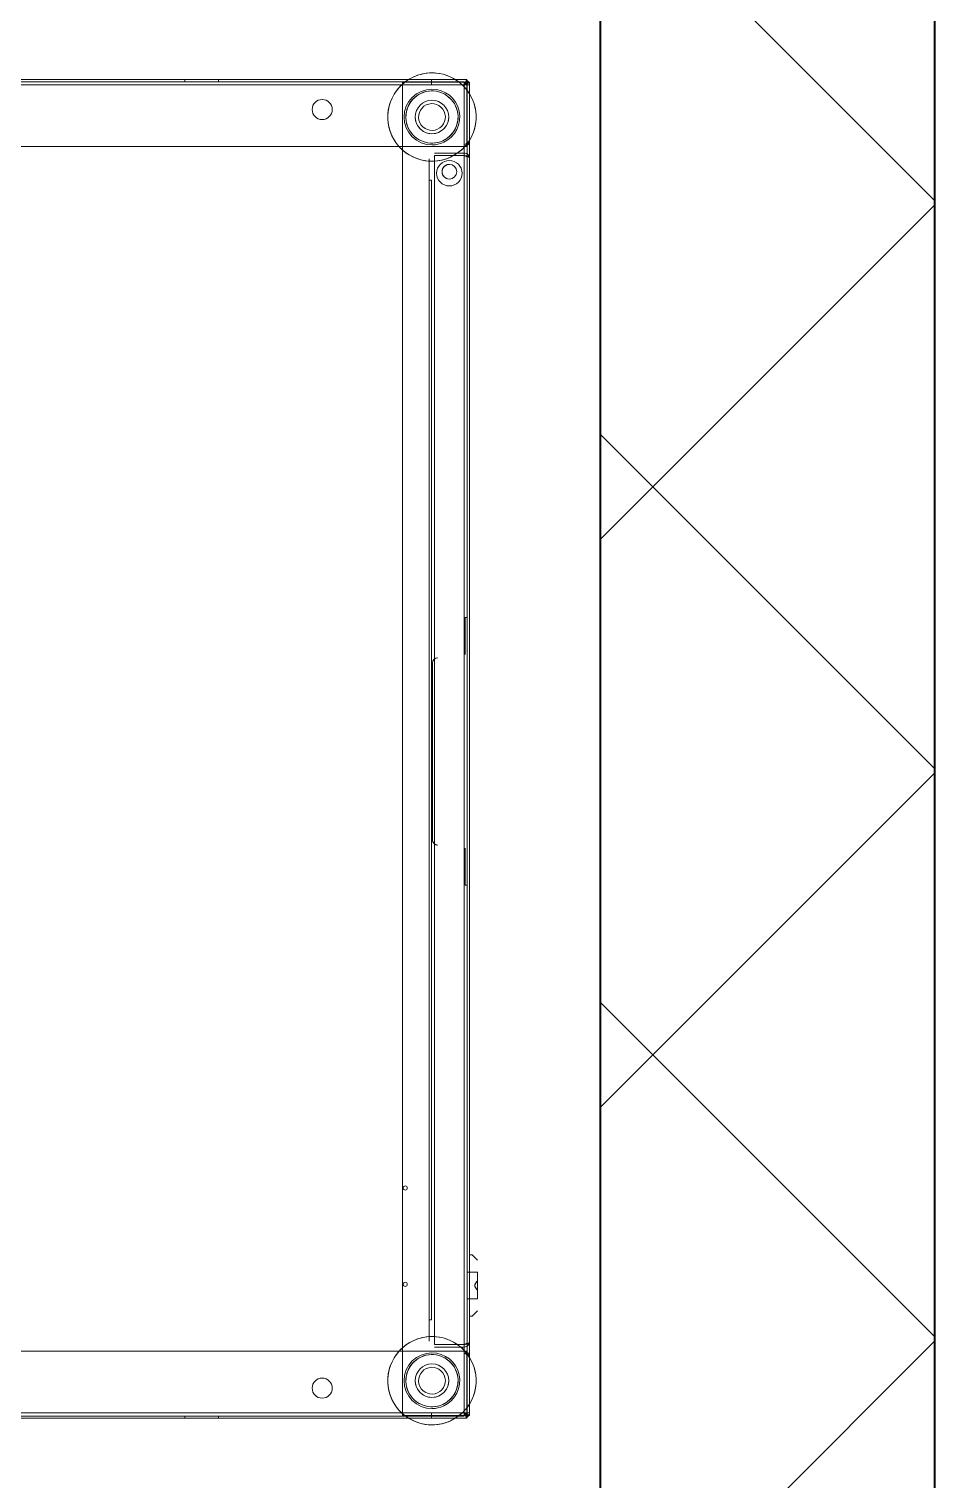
# Model space of a CAD drawing. Header units: millimetres. Extents: x -32954 to 151739, y -65671 to 56243.
# Drawn here: x -20173 to -19835, y -22437 to -21895 of the extents above; entities that cross this region are included whole.
import ezdxf

# ---------------------------------------------------------------- set-up
doc = ezdxf.new("R2010")
doc.units = ezdxf.units.MM
for name, color, linetype, lineweight in [('G-IMPT', 7, 'Continuous', 9), ('I-FURN', 7, 'Continuous', 9), ('Стены разрез', 7, 'Continuous', 40)]:
    doc.layers.add(name, color=color, linetype=linetype, lineweight=lineweight)

# ---------------------------------------------------------------- blocks, each defined once
blk = doc.blocks.new('М41_Шкаф для уборочного инвентаря - МСК-649_dwg-9558923-О_ТХ_03')
at = {"layer": 'G-IMPT'}
for p, q in [((274.48, 42.79), (274.48, 540.84)), ((274.48, 42.79), (274.48, 540.84)), ((274.48, 540.84), (274.48, 42.79)), ((274.48, 540.84), (274.48, 42.79)), ((276.48, 540.84), (276.48, 42.79)), ((276.48, 43.81), (276.48, 539.81)), ((276.48, 539.81), (276.48, 43.81)), ((772.48, 540.84), (772.48, 42.79)), ((772.48, 43.81), (772.48, 539.81)), ((772.48, 539.81), (772.48, 43.81)), ((774.48, 540.84), (774.48, 42.79)), ((774.48, 42.79), (774.48, 540.84)), ((774.48, 540.84), (774.48, 42.79)), ((774.48, 540.84), (774.48, 42.79)), ((274.48, 516.81), (274.48, 56.01)), ((774.48, 56.01), (774.48, 516.81)), ((274.48, 148.06), (275.28, 148.06)), ((274.48, 148.06), (275.28, 148.06)), ((274.48, 148.06), (275.28, 148.06)), ((274.48, 148.06), (275.28, 148.06)), ((274.48, 148.06), (275.28, 148.06)), ((274.48, 148.06), (275.28, 148.06)), ((274.48, 135.56), (274.48, 148.06)), ((274.48, 135.56), (274.48, 148.06)), ((274.48, 135.56), (274.48, 148.06)), ((274.48, 135.56), (274.48, 148.06)), ((274.48, 135.56), (274.48, 148.06)), ((274.48, 135.56), (274.48, 148.06)), ((274.48, 148.06), (274.48, 135.56)), ((274.48, 148.06), (274.48, 135.56)), ((274.48, 148.06), (274.48, 135.56)), ((274.48, 148.06), (274.48, 135.56)), ((274.48, 148.06), (274.48, 135.56)), ((274.48, 148.06), (274.48, 135.56)), ((275.28, 148.06), (275.28, 135.56)), ((275.28, 148.06), (275.28, 135.56)), ((275.28, 148.06), (275.28, 135.56)), ((275.28, 148.06), (275.28, 135.56)), ((275.28, 148.06), (275.28, 135.56)), ((275.28, 148.06), (275.28, 135.56)), ((275.28, 135.56), (275.28, 148.06)), ((275.28, 135.56), (275.28, 148.06)), ((275.28, 135.56), (275.28, 148.06)), ((275.28, 135.56), (275.28, 148.06)), ((275.28, 135.56), (275.28, 148.06)), ((275.28, 148.06), (275.28, 135.56)), ((773.68, 148.06), (774.48, 148.06)), ((773.68, 148.06), (774.48, 148.06)), ((773.68, 148.06), (774.48, 148.06)), ((773.68, 148.06), (774.48, 148.06)), ((773.68, 148.06), (774.48, 148.06)), ((773.68, 148.06), (774.48, 148.06)), ((773.68, 148.06), (773.68, 135.56)), ((773.68, 148.06), (773.68, 135.56)), ((773.68, 148.06), (773.68, 135.56)), ((773.68, 148.06), (773.68, 135.56)), ((773.68, 148.06), (773.68, 135.56)), ((773.68, 148.06), (773.68, 135.56)), ((773.68, 135.56), (773.68, 148.06)), ((773.68, 135.56), (773.68, 148.06)), ((773.68, 135.56), (773.68, 148.06)), ((773.68, 135.56), (773.68, 148.06)), ((773.68, 135.56), (773.68, 148.06)), ((773.68, 148.06), (773.68, 135.56)), ((774.48, 135.56), (774.48, 148.06)), ((774.48, 135.56), (774.48, 148.06)), ((774.48, 135.56), (774.48, 148.06)), ((774.48, 135.56), (774.48, 148.06)), ((774.48, 135.56), (774.48, 148.06)), ((774.48, 135.56), (774.48, 148.06)), ((774.48, 148.06), (774.48, 135.56)), ((774.48, 148.06), (774.48, 135.56)), ((774.48, 148.06), (774.48, 135.56)), ((774.48, 148.06), (774.48, 135.56)), ((774.48, 148.06), (774.48, 135.56)), ((774.48, 148.06), (774.48, 135.56)), ((275.28, 135.56), (274.48, 135.56)), ((275.28, 135.56), (274.48, 135.56)), ((275.28, 135.56), (274.48, 135.56)), ((275.28, 135.56), (274.48, 135.56)), ((275.28, 135.56), (274.48, 135.56)), ((275.28, 135.56), (274.48, 135.56)), ((774.48, 135.56), (773.68, 135.56)), ((774.48, 135.56), (773.68, 135.56)), ((774.48, 135.56), (773.68, 135.56)), ((774.48, 135.56), (773.68, 135.56)), ((774.48, 135.56), (773.68, 135.56)), ((774.48, 135.56), (773.68, 135.56)), ((773.5, 66.81), (275.46, 66.81)), ((274.48, 56.01), (276.48, 56.01)), ((737.74, 56.81), (312.09, 56.81)), ((707.7, 56.81), (706.13, 56.81)), ((706.13, 56.81), (707.7, 56.81)), ((707.7, 56.81), (706.13, 56.81)), ((706.13, 56.81), (707.7, 56.81)), ((772.48, 56.01), (774.48, 56.01)), ((773.5, 43.81), (275.46, 43.81)), ((275.46, 41.81), (275.46, 43.81)), ((772.48, 43.81), (276.48, 43.81)), ((772.48, 43.81), (276.48, 43.81)), ((276.48, 43.81), (772.48, 43.81)), ((276.66, 43.81), (772.3, 43.81)), ((746.94, 43.81), (302.89, 43.81)), ((302.89, 43.81), (746.94, 43.81)), ((302.89, 43.81), (746.94, 43.81)), ((746.94, 43.81), (302.89, 43.81)), ((773.5, 43.81), (773.5, 41.81)), ((276.48, 42.79), (274.48, 42.79)), ((773.5, 42.61), (275.46, 42.61)), ((773.5, 41.81), (275.46, 41.81)), ((773.5, 41.81), (275.46, 41.81)), ((773.5, 41.81), (275.46, 41.81)), ((773.5, 41.81), (275.46, 41.81)), ((773.5, 41.81), (275.46, 41.81)), ((773.5, 41.81), (275.46, 41.81)), ((297.48, 41.81), (276.48, 41.81)), ((276.48, 41.81), (297.48, 41.81)), ((745.92, 42.61), (303.92, 42.61)), ((745.92, 42.61), (303.92, 42.61)), ((745.92, 42.61), (303.92, 42.61)), ((745.92, 41.81), (303.92, 41.81)), ((745.92, 41.81), (303.92, 41.81)), ((303.92, 41.81), (745.92, 41.81)), ((713.42, 40.81), (713.42, 41.81)), ((715.42, 38.81), (713.42, 40.81)), ((715.17, 42.61), (734.67, 42.61)), ((734.67, 42.61), (715.17, 42.61)), ((715.17, 41.81), (734.67, 41.81)), ((734.67, 41.81), (715.17, 41.81)), ((719.92, 42.61), (719.92, 38.81)), ((719.92, 42.61), (719.92, 38.81)), ((719.92, 38.81), (723.18, 38.81)), ((723.18, 38.81), (719.92, 38.81)), ((723.18, 38.81), (726.65, 38.81)), ((726.65, 38.81), (723.18, 38.81)), ((724.92, 41.81), (724.92, 41.81)), ((724.92, 41.81), (724.92, 41.81)), ((724.92, 40.81), (724.92, 40.81)), ((724.92, 40.81), (724.92, 40.81)), ((724.92, 38.81), (724.92, 38.81)), ((724.92, 38.81), (724.92, 38.81)), ((726.65, 38.81), (729.92, 38.81)), ((729.92, 38.81), (726.65, 38.81)), ((736.42, 40.81), (734.42, 38.81)), ((736.42, 41.81), (736.42, 40.81)), ((751.48, 41.81), (772.48, 41.81)), ((772.48, 41.81), (751.48, 41.81)), ((774.48, 42.79), (772.48, 42.79))]:
    blk.add_line(p, q, dxfattribs=at)
at = {"layer": 'G-IMPT', "flags": 128}
for points in [[(274.48, 540.84), (274.48, 416.32), (274.48, 291.81), (274.48, 167.3), (274.48, 42.79)], [(276.48, 43.81), (276.48, 167.81), (276.48, 291.81), (276.48, 415.81), (276.48, 539.81)], [(276.48, 43.81), (276.48, 167.81), (276.48, 291.81), (276.48, 415.81), (276.48, 539.81)], [(299.48, 540.84), (299.48, 416.32), (299.48, 291.81), (299.48, 167.3), (299.48, 42.79)], [(749.48, 42.79), (749.48, 167.3), (749.48, 291.81), (749.48, 416.32), (749.48, 540.84)], [(772.48, 539.81), (772.48, 415.81), (772.48, 291.81), (772.48, 167.81), (772.48, 43.81)], [(772.48, 539.81), (772.48, 415.81), (772.48, 291.81), (772.48, 167.81), (772.48, 43.81)], [(774.48, 42.79), (774.48, 167.3), (774.48, 291.81), (774.48, 416.32), (774.48, 540.84)], [(274.48, 516.81), (274.48, 401.61), (274.48, 286.41), (274.48, 171.21), (274.48, 56.01)], [(275.28, 56.01), (275.28, 171.21), (275.28, 286.41), (275.28, 401.61), (275.28, 516.81)], [(275.28, 516.81), (275.28, 401.61), (275.28, 286.41), (275.28, 171.21), (275.28, 56.01)], [(276.48, 56.01), (276.48, 171.21), (276.48, 286.41), (276.48, 401.61), (276.48, 516.81)], [(772.48, 516.81), (772.48, 401.61), (772.48, 286.41), (772.48, 171.21), (772.48, 56.01)], [(773.68, 56.01), (773.68, 171.21), (773.68, 286.41), (773.68, 401.61), (773.68, 516.81)], [(773.68, 516.81), (773.68, 401.61), (773.68, 286.41), (773.68, 171.21), (773.68, 56.01)], [(774.48, 56.01), (774.48, 171.21), (774.48, 286.41), (774.48, 401.61), (774.48, 516.81)], [(275.46, 66.81), (399.97, 66.81), (524.48, 66.81), (648.99, 66.81), (773.5, 66.81)], [(275.46, 43.81), (275.46, 49.56), (275.46, 55.31), (275.46, 61.06), (275.46, 66.81)], [(773.5, 66.81), (773.5, 61.06), (773.5, 55.31), (773.5, 49.56), (773.5, 43.81)], [(274.48, 55.61), (274.48, 55.71), (274.48, 55.81), (274.48, 55.91), (274.48, 56.01)], [(274.48, 56.01), (274.48, 55.91), (274.48, 55.81), (274.48, 55.71), (274.48, 55.61)], [(274.48, 55.61), (274.48, 52.66), (274.48, 49.71), (274.48, 46.76), (274.48, 43.81)], [(274.48, 43.81), (274.48, 46.76), (274.48, 49.71), (274.48, 52.66), (274.48, 55.61)], [(275.28, 55.61), (275.28, 55.71), (275.28, 55.81), (275.28, 55.91), (275.28, 56.01)], [(275.28, 56.01), (275.28, 55.91), (275.28, 55.81), (275.28, 55.71), (275.28, 55.61)], [(275.28, 55.61), (275.28, 52.66), (275.28, 49.71), (275.28, 46.76), (275.28, 43.81)], [(275.28, 43.81), (275.28, 46.76), (275.28, 49.71), (275.28, 52.66), (275.28, 55.61)], [(301.92, 54.81), (301.92, 52.06), (301.92, 49.31), (301.92, 46.56), (301.92, 43.81)], [(301.92, 43.81), (301.92, 46.56), (301.92, 49.31), (301.92, 52.06), (301.92, 54.81)], [(302.89, 43.81), (302.89, 46.56), (302.89, 49.31), (302.89, 52.06), (302.89, 54.81)], [(302.89, 54.81), (413.91, 54.81), (524.92, 54.81), (635.93, 54.81), (746.94, 54.81)], [(302.89, 54.81), (302.89, 52.06), (302.89, 49.31), (302.89, 46.56), (302.89, 43.81)], [(746.94, 54.81), (635.93, 54.81), (524.92, 54.81), (413.91, 54.81), (302.89, 54.81)], [(746.94, 54.81), (635.93, 54.81), (524.92, 54.81), (413.91, 54.81), (302.89, 54.81)], [(302.89, 54.81), (302.89, 52.06), (302.89, 49.31), (302.89, 46.56), (302.89, 43.81)], [(302.89, 43.81), (302.89, 46.56), (302.89, 49.31), (302.89, 52.06), (302.89, 54.81)], [(302.89, 54.81), (413.91, 54.81), (524.92, 54.81), (635.93, 54.81), (746.94, 54.81)], [(745.74, 56.81), (635.33, 56.81), (524.92, 56.81), (414.51, 56.81), (304.09, 56.81)], [(304.09, 56.81), (306.09, 56.81), (308.09, 56.81), (310.09, 56.81), (312.09, 56.81)], [(312.09, 56.81), (310.09, 56.81), (308.09, 56.81), (306.09, 56.81), (304.09, 56.81)], [(304.09, 56.81), (414.51, 56.81), (524.92, 56.81), (635.33, 56.81), (745.74, 56.81)], [(312.09, 56.81), (312.09, 56.61), (312.09, 56.41), (312.09, 56.21), (312.09, 56.01)], [(737.74, 56.81), (631.33, 56.81), (524.92, 56.81), (418.51, 56.81), (312.09, 56.81)], [(312.09, 56.01), (418.51, 56.01), (524.92, 56.01), (631.33, 56.01), (737.74, 56.01)], [(492.42, 55.61), (508.92, 55.61), (525.42, 55.61), (541.92, 55.61), (558.42, 55.61)], [(558.42, 55.61), (541.92, 55.61), (525.42, 55.61), (508.92, 55.61), (492.42, 55.61)], [(737.74, 56.01), (737.74, 56.21), (737.74, 56.41), (737.74, 56.61), (737.74, 56.81)], [(737.74, 56.81), (739.74, 56.81), (741.74, 56.81), (743.74, 56.81), (745.74, 56.81)], [(745.74, 56.81), (743.74, 56.81), (741.74, 56.81), (739.74, 56.81), (737.74, 56.81)], [(746.94, 54.81), (746.94, 52.06), (746.94, 49.31), (746.94, 46.56), (746.94, 43.81)], [(746.94, 43.81), (746.94, 46.56), (746.94, 49.31), (746.94, 52.06), (746.94, 54.81)], [(746.94, 43.81), (746.94, 46.56), (746.94, 49.31), (746.94, 52.06), (746.94, 54.81)], [(746.94, 54.81), (746.94, 52.06), (746.94, 49.31), (746.94, 46.56), (746.94, 43.81)], [(747.92, 54.81), (747.92, 52.06), (747.92, 49.31), (747.92, 46.56), (747.92, 43.81)], [(747.92, 43.81), (747.92, 46.56), (747.92, 49.31), (747.92, 52.06), (747.92, 54.81)], [(773.68, 55.61), (773.68, 55.71), (773.68, 55.81), (773.68, 55.91), (773.68, 56.01)], [(773.68, 56.01), (773.68, 55.91), (773.68, 55.81), (773.68, 55.71), (773.68, 55.61)], [(773.68, 55.61), (773.68, 52.66), (773.68, 49.71), (773.68, 46.76), (773.68, 43.81)], [(773.68, 43.81), (773.68, 46.76), (773.68, 49.71), (773.68, 52.66), (773.68, 55.61)], [(774.48, 55.61), (774.48, 55.71), (774.48, 55.81), (774.48, 55.91), (774.48, 56.01)], [(774.48, 56.01), (774.48, 55.91), (774.48, 55.81), (774.48, 55.71), (774.48, 55.61)], [(774.48, 55.61), (774.48, 52.66), (774.48, 49.71), (774.48, 46.76), (774.48, 43.81)], [(774.48, 43.81), (774.48, 46.76), (774.48, 49.71), (774.48, 52.66), (774.48, 55.61)], [(299.48, 43.81), (299.48, 46.31), (299.48, 48.81), (299.48, 51.31), (299.48, 53.81)], [(299.48, 53.81), (299.48, 51.31), (299.48, 48.81), (299.48, 46.31), (299.48, 43.81)], [(749.48, 43.81), (749.48, 46.31), (749.48, 48.81), (749.48, 51.31), (749.48, 53.81)], [(749.48, 53.81), (749.48, 51.31), (749.48, 48.81), (749.48, 46.31), (749.48, 43.81)], [(772.48, 43.81), (648.48, 43.81), (524.48, 43.81), (400.48, 43.81), (276.48, 43.81)], [(298.68, 43.81), (298.88, 43.81), (299.08, 43.81), (299.28, 43.81), (299.48, 43.81)], [(299.48, 43.81), (299.28, 43.81), (299.08, 43.81), (298.88, 43.81), (298.68, 43.81)], [(489.22, 43.41), (485.77, 43.41), (482.32, 43.41), (478.87, 43.41), (475.42, 43.41)], [(475.42, 43.41), (478.87, 43.41), (482.32, 43.41), (485.77, 43.41), (489.22, 43.41)], [(475.42, 43.41), (475.42, 43.21), (475.42, 43.01), (475.42, 42.81), (475.42, 42.61)], [(475.42, 42.61), (475.42, 42.81), (475.42, 43.01), (475.42, 43.21), (475.42, 43.41)], [(575.42, 43.41), (571.97, 43.41), (568.52, 43.41), (565.07, 43.41), (561.62, 43.41)], [(561.62, 43.41), (565.07, 43.41), (568.52, 43.41), (571.97, 43.41), (575.42, 43.41)], [(575.42, 42.61), (575.42, 42.81), (575.42, 43.01), (575.42, 43.21), (575.42, 43.41)], [(575.42, 43.41), (575.42, 43.21), (575.42, 43.01), (575.42, 42.81), (575.42, 42.61)], [(750.28, 43.81), (750.08, 43.81), (749.88, 43.81), (749.68, 43.81), (749.48, 43.81)], [(749.48, 43.81), (749.68, 43.81), (749.88, 43.81), (750.08, 43.81), (750.28, 43.81)], [(274.48, 42.79), (274.68, 42.79), (274.88, 42.79), (275.08, 42.79), (275.28, 42.79)], [(275.28, 42.79), (275.08, 42.79), (274.88, 42.79), (274.68, 42.79), (274.48, 42.79)], [(275.28, 42.79), (275.08, 42.79), (274.88, 42.79), (274.68, 42.79), (274.48, 42.79)], [(274.48, 42.79), (274.68, 42.79), (274.88, 42.79), (275.08, 42.79), (275.28, 42.79)], [(275.46, 41.81), (275.46, 42.01), (275.46, 42.21), (275.46, 42.41), (275.46, 42.61)], [(275.46, 42.61), (275.46, 42.41), (275.46, 42.21), (275.46, 42.01), (275.46, 41.81)], [(275.46, 42.61), (275.46, 42.41), (275.46, 42.21), (275.46, 42.01), (275.46, 41.81)], [(773.5, 42.61), (648.99, 42.61), (524.48, 42.61), (399.97, 42.61), (275.46, 42.61)], [(299.48, 42.79), (293.73, 42.79), (287.98, 42.79), (282.23, 42.79), (276.48, 42.79)], [(276.48, 41.81), (276.48, 42.01), (276.48, 42.21), (276.48, 42.41), (276.48, 42.61)], [(276.48, 42.61), (281.73, 42.61), (286.98, 42.61), (292.23, 42.61), (297.48, 42.61)], [(297.48, 42.61), (292.23, 42.61), (286.98, 42.61), (281.73, 42.61), (276.48, 42.61)], [(276.48, 42.61), (276.48, 42.41), (276.48, 42.21), (276.48, 42.01), (276.48, 41.81)], [(729.92, 42.61), (727.42, 42.61), (724.92, 42.61), (722.42, 42.61), (719.92, 42.61)], [(719.92, 42.61), (722.42, 42.61), (724.92, 42.61), (727.42, 42.61), (729.92, 42.61)], [(729.92, 38.81), (729.92, 39.76), (729.92, 40.71), (729.92, 41.66), (729.92, 42.61)], [(729.92, 42.61), (729.92, 41.66), (729.92, 40.71), (729.92, 39.76), (729.92, 38.81)], [(772.48, 42.79), (766.73, 42.79), (760.98, 42.79), (755.23, 42.79), (749.48, 42.79)], [(772.48, 42.61), (767.23, 42.61), (761.98, 42.61), (756.73, 42.61), (751.48, 42.61)], [(751.48, 42.61), (756.73, 42.61), (761.98, 42.61), (767.23, 42.61), (772.48, 42.61)], [(772.48, 41.81), (772.48, 42.01), (772.48, 42.21), (772.48, 42.41), (772.48, 42.61)], [(772.48, 42.61), (772.48, 42.41), (772.48, 42.21), (772.48, 42.01), (772.48, 41.81)], [(773.5, 41.81), (773.5, 42.01), (773.5, 42.21), (773.5, 42.41), (773.5, 42.61)], [(773.5, 42.61), (773.5, 42.41), (773.5, 42.21), (773.5, 42.01), (773.5, 41.81)], [(773.5, 41.81), (773.5, 42.01), (773.5, 42.21), (773.5, 42.41), (773.5, 42.61)], [(774.48, 42.79), (774.28, 42.79), (774.08, 42.79), (773.88, 42.79), (773.68, 42.79)], [(773.68, 42.79), (773.88, 42.79), (774.08, 42.79), (774.28, 42.79), (774.48, 42.79)], [(773.68, 42.79), (773.88, 42.79), (774.08, 42.79), (774.28, 42.79), (774.48, 42.79)], [(774.48, 42.79), (774.28, 42.79), (774.08, 42.79), (773.88, 42.79), (773.68, 42.79)]]:
    blk.add_lwpolyline(points, dxfattribs=at)
at = {"layer": 'G-IMPT'}
for centre, radius, start, end in [((285.68, 96.81), 3.75, 0, 180), ((285.68, 96.81), 3.75, 0, 180), ((763.25, 96.81), 3.75, 0, 180), ((763.25, 96.81), 3.75, 0, 180), ((285.68, 96.81), 3.75, 180, 0), ((285.68, 96.81), 3.75, 180, 0), ((763.25, 96.81), 3.75, 180, 0), ((763.25, 96.81), 3.75, 180, 0), ((288.48, 55.81), 16.5, 360, 154.9926), ((288.48, 55.81), 16.5, 334.9926, 154.9926), ((760.48, 55.81), 16.5, 0, 154.9926), ((760.48, 55.81), 16.5, 334.9926, 154.9926), ((288.48, 55.81), 10.41, 0, 180), ((288.48, 55.81), 9.75, 0, 154.9926), ((288.48, 55.81), 9.75, 334.9926, 154.9926), ((688.48, 65.81), 0.785, 0, 180), ((688.48, 65.81), 0.785, 180, 0), ((724.48, 65.81), 0.785, 0, 180), ((724.48, 65.81), 0.785, 0, 180), ((724.48, 65.81), 0.785, 180, 0), ((724.48, 65.81), 0.785, 180, 0), ((760.48, 55.81), 10.41, 0, 180), ((760.48, 55.81), 9.75, 0, 154.9926), ((760.48, 55.81), 9.75, 334.9926, 154.9926), ((288.48, 55.81), 16.5, 154.9926, 180), ((288.48, 55.81), 16.5, 154.9926, 334.9926), ((288.48, 55.81), 9.75, 154.9926, 334.9926), ((288.48, 55.81), 9.75, 154.9926, 180), ((288.48, 55.81), 6.25, 90, 270), ((288.48, 55.81), 6.25, 0, 180), ((288.48, 55.81), 5, 334.9926, 154.9926), ((288.48, 55.81), 5, 334.9926, 154.9926), ((288.48, 55.81), 6.25, 270, 90), ((760.48, 55.81), 16.5, 154.9926, 180), ((760.48, 55.81), 16.5, 154.9926, 334.9926), ((760.48, 55.81), 9.75, 154.9926, 334.9926), ((760.48, 55.81), 9.75, 154.9926, 180), ((760.48, 55.81), 6.25, 0, 180), ((760.48, 55.81), 6.25, 90, 270), ((760.48, 55.81), 5, 334.9926, 154.9926), ((760.48, 55.81), 5, 334.9926, 154.9926), ((760.48, 55.81), 6.25, 270, 90), ((288.48, 55.81), 16.5, 180, 334.9926), ((288.48, 55.81), 10.41, 180, 334.9926), ((288.48, 55.81), 9.75, 180, 334.9926), ((288.48, 55.81), 6.25, 180, 360), ((288.48, 55.81), 5, 154.9926, 334.9926), ((288.48, 55.81), 5, 154.9926, 334.9926), ((288.48, 55.81), 9.75, 334.9926, 0), ((288.48, 55.81), 10.41, 334.9926, 360), ((288.48, 55.81), 16.5, 334.9926, 0), ((492.42, 53.61), 2, 90, 180), ((492.42, 53.61), 2, 90, 180), ((558.42, 53.61), 2, 0, 90), ((558.42, 53.61), 2, 360, 90), ((760.48, 55.81), 16.5, 180, 334.9926), ((760.48, 55.81), 10.41, 180, 334.9926), ((760.48, 55.81), 9.75, 180, 334.9926), ((760.48, 55.81), 6.25, 180, 360), ((760.48, 55.81), 5, 154.9926, 334.9926), ((760.48, 55.81), 5, 154.9926, 334.9926), ((760.48, 55.81), 9.75, 334.9926, 0), ((760.48, 55.81), 10.41, 334.9926, 0), ((760.48, 55.81), 16.5, 334.9926, 0), ((309.48, 49.31), 4.75, 0, 180), ((309.48, 49.31), 4.75, 180, 0), ((308.92, 49.31), 2.75, 0, 180), ((308.92, 49.31), 2.75, 360, 180), ((308.92, 49.31), 2.75, 360, 180), ((308.92, 49.31), 2.75, 360, 180), ((308.92, 49.31), 2.75, 180, 360), ((308.92, 49.31), 2.75, 180, 0), ((308.92, 49.31), 2.75, 180, 0), ((308.92, 49.31), 2.75, 180, 0), ((276.48, 43.81), 2, 180, 270), ((276.48, 43.81), 2, 180, 270), ((297.48, 43.81), 1.2, 270, 0), ((297.48, 43.81), 2, 270, 0), ((297.48, 43.81), 2, 270, 0), ((297.48, 43.81), 1.2, 270, 0), ((751.48, 43.81), 2, 180, 270), ((751.48, 43.81), 2, 180, 270), ((751.48, 43.81), 1.2, 180, 270), ((751.48, 43.81), 1.2, 180, 270), ((772.48, 43.81), 2, 270, 0), ((772.48, 43.81), 2, 270, 0)]:
    blk.add_arc(centre, radius, start, end, dxfattribs=at)
for points, knots in [([(274.48, 42.79), (274.48, 42.79), (274.56, 42.83), (274.81, 42.96), (275.02, 43.06), (275.21, 43.16), (275.37, 43.24), (275.54, 43.33), (275.77, 43.45), (276.09, 43.61), (276.35, 43.74), (276.48, 43.81)], [0, 0, 0, 0, 0.25, 0.375, 0.5, 0.5625, 0.625, 0.6875, 0.75, 0.875, 1, 1, 1, 1]), ([(274.48, 42.79), (274.48, 42.79), (274.56, 42.83), (274.81, 42.96), (275.02, 43.06), (275.21, 43.16), (275.37, 43.24), (275.54, 43.33), (275.77, 43.45), (276.09, 43.61), (276.35, 43.74), (276.48, 43.81)], [0, 0, 0, 0, 0.25, 0.375, 0.5, 0.5625, 0.625, 0.6875, 0.75, 0.875, 1, 1, 1, 1]), ([(275.46, 41.81), (275.46, 41.81), (275.5, 41.89), (275.63, 42.11), (275.73, 42.26), (275.81, 42.4), (275.89, 42.54), (275.99, 42.7), (276.09, 42.87), (276.23, 43.1), (276.42, 43.42), (276.57, 43.68), (276.66, 43.81)], [0, 0, 0, 0, 0.25, 0.375, 0.4375, 0.5, 0.5625, 0.625, 0.6875, 0.75, 0.875, 1, 1, 1, 1]), ([(276.48, 43.81), (276.41, 43.68), (276.27, 43.42), (276.12, 43.1), (276, 42.87), (275.91, 42.7), (275.83, 42.54), (275.76, 42.4), (275.69, 42.26), (275.61, 42.11), (275.5, 41.89), (275.46, 41.81), (275.46, 41.81)], [0, 0, 0, 0, 0.125, 0.25, 0.3125, 0.375, 0.4375, 0.5, 0.5625, 0.625, 0.75, 1, 1, 1, 1]), ([(276.48, 43.81), (276.41, 43.67), (276.26, 43.39), (276.05, 42.98), (275.86, 42.6), (275.72, 42.32), (275.63, 42.14), (275.55, 41.99), (275.48, 41.85), (275.46, 41.81), (275.46, 41.81)], [0, 0, 0, 0, 0.142857, 0.285714, 0.428571, 0.571429, 0.642857, 0.714286, 0.857143, 1, 1, 1, 1]), ([(276.48, 43.81), (276.4, 43.72), (276.28, 43.58), (276.13, 43.4), (276.02, 43.27), (275.91, 43.14), (275.81, 43.02), (275.71, 42.91), (275.63, 42.81), (275.55, 42.73), (275.5, 42.66), (275.47, 42.62), (275.46, 42.61), (275.46, 42.61)], [-1, -1, -1, -1, -0.833333, -0.75, -0.666667, -0.583333, -0.5, -0.416667, -0.333333, -0.25, -0.166667, -0.083333, 0, 0, 0, 0]), ([(301.92, 43.81), (301.92, 43.55), (301.99, 43.16), (302.24, 42.69), (302.45, 42.44), (302.65, 42.26), (302.8, 42.15), (302.97, 42.05), (303.21, 41.93), (303.52, 41.84), (303.79, 41.81), (303.92, 41.81)], [0, 0, 0, 0, 0.25, 0.375, 0.5, 0.5625, 0.625, 0.6875, 0.75, 0.875, 1, 1, 1, 1]), ([(303.92, 41.81), (303.79, 41.81), (303.52, 41.84), (303.21, 41.93), (302.97, 42.05), (302.8, 42.15), (302.65, 42.26), (302.5, 42.4), (302.37, 42.54), (302.21, 42.75), (301.99, 43.16), (301.92, 43.55), (301.92, 43.81)], [0, 0, 0, 0, 0.125, 0.25, 0.3125, 0.375, 0.4375, 0.5, 0.5625, 0.625, 0.75, 1, 1, 1, 1]), ([(303.92, 41.81), (303.85, 41.81), (303.71, 41.84), (303.56, 41.93), (303.44, 42.05), (303.35, 42.15), (303.27, 42.26), (303.19, 42.4), (303.13, 42.54), (303.05, 42.75), (302.93, 43.16), (302.9, 43.55), (302.89, 43.81)], [0, 0, 0, 0, 0.125, 0.25, 0.3125, 0.375, 0.4375, 0.5, 0.5625, 0.625, 0.75, 1, 1, 1, 1]), ([(302.89, 43.81), (302.9, 43.55), (302.93, 43.16), (303.06, 42.69), (303.17, 42.44), (303.27, 42.26), (303.35, 42.15), (303.44, 42.05), (303.56, 41.93), (303.71, 41.84), (303.85, 41.81), (303.92, 41.81)], [0, 0, 0, 0, 0.25, 0.375, 0.5, 0.5625, 0.625, 0.6875, 0.75, 0.875, 1, 1, 1, 1]), ([(746.94, 43.81), (746.94, 43.55), (746.9, 43.16), (746.77, 42.69), (746.67, 42.44), (746.57, 42.26), (746.49, 42.15), (746.4, 42.05), (746.28, 41.93), (746.12, 41.84), (745.99, 41.81), (745.92, 41.81)], [0, 0, 0, 0, 0.25, 0.375, 0.5, 0.5625, 0.625, 0.6875, 0.75, 0.875, 1, 1, 1, 1]), ([(745.92, 41.81), (745.99, 41.81), (746.12, 41.84), (746.28, 41.93), (746.4, 42.05), (746.49, 42.15), (746.57, 42.26), (746.64, 42.4), (746.71, 42.54), (746.79, 42.75), (746.9, 43.16), (746.94, 43.55), (746.94, 43.81)], [0, 0, 0, 0, 0.125, 0.25, 0.3125, 0.375, 0.4375, 0.5, 0.5625, 0.625, 0.75, 1, 1, 1, 1]), ([(747.92, 43.81), (747.92, 43.55), (747.84, 43.16), (747.59, 42.69), (747.38, 42.44), (747.19, 42.26), (747.03, 42.15), (746.86, 42.05), (746.62, 41.93), (746.31, 41.84), (746.05, 41.81), (745.92, 41.81)], [0, 0, 0, 0, 0.25, 0.375, 0.5, 0.5625, 0.625, 0.6875, 0.75, 0.875, 1, 1, 1, 1]), ([(745.92, 41.81), (746.05, 41.81), (746.31, 41.84), (746.62, 41.93), (746.86, 42.05), (747.03, 42.15), (747.19, 42.26), (747.33, 42.4), (747.47, 42.54), (747.62, 42.75), (747.84, 43.16), (747.92, 43.55), (747.92, 43.81)], [0, 0, 0, 0, 0.125, 0.25, 0.3125, 0.375, 0.4375, 0.5, 0.5625, 0.625, 0.75, 1, 1, 1, 1]), ([(772.3, 43.81), (772.39, 43.68), (772.54, 43.42), (772.73, 43.1), (772.87, 42.87), (772.97, 42.7), (773.07, 42.54), (773.15, 42.4), (773.23, 42.26), (773.33, 42.11), (773.42, 41.95), (773.49, 41.84), (773.5, 41.81), (773.5, 41.81)], [0, 0, 0, 0, 0.125, 0.25, 0.3125, 0.375, 0.4375, 0.5, 0.5625, 0.625, 0.75, 0.875, 1, 1, 1, 1]), ([(773.5, 41.81), (773.5, 41.81), (773.46, 41.89), (773.34, 42.14), (773.23, 42.35), (773.13, 42.54), (773.05, 42.7), (772.96, 42.87), (772.84, 43.1), (772.69, 43.42), (772.55, 43.68), (772.48, 43.81)], [0, 0, 0, 0, 0.25, 0.375, 0.5, 0.5625, 0.625, 0.6875, 0.75, 0.875, 1, 1, 1, 1]), ([(772.48, 43.81), (772.61, 43.74), (772.87, 43.61), (773.19, 43.45), (773.42, 43.33), (773.59, 43.24), (773.75, 43.16), (773.9, 43.09), (774.03, 43.02), (774.18, 42.94), (774.4, 42.83), (774.48, 42.79), (774.48, 42.79)], [0, 0, 0, 0, 0.125, 0.25, 0.3125, 0.375, 0.4375, 0.5, 0.5625, 0.625, 0.75, 1, 1, 1, 1]), ([(772.48, 43.81), (772.61, 43.74), (772.87, 43.61), (773.19, 43.45), (773.42, 43.33), (773.59, 43.24), (773.75, 43.16), (773.9, 43.09), (774.03, 43.02), (774.18, 42.94), (774.4, 42.83), (774.48, 42.79), (774.48, 42.79)], [0, 0, 0, 0, 0.125, 0.25, 0.3125, 0.375, 0.4375, 0.5, 0.5625, 0.625, 0.75, 1, 1, 1, 1]), ([(773.5, 42.61), (773.5, 42.61), (773.46, 42.66), (773.33, 42.82), (773.2, 42.97), (773.06, 43.14), (772.88, 43.34), (772.68, 43.57), (772.55, 43.73), (772.48, 43.81)], [-1, -1, -1, -1, -0.785714, -0.642857, -0.535714, -0.428571, -0.285714, -0.142857, 0, 0, 0, 0]), ([(772.48, 43.81), (772.59, 43.6), (772.72, 43.33), (772.88, 43.03), (772.98, 42.83), (773.08, 42.63), (773.18, 42.43), (773.26, 42.28), (773.34, 42.14), (773.42, 41.99), (773.49, 41.85), (773.5, 41.81), (773.5, 41.81)], [-1, -1, -1, -1, -0.785714, -0.732143, -0.678571, -0.571429, -0.5, -0.428571, -0.357143, -0.285714, -0.142857, 0, 0, 0, 0]), ([(723.18, 38.81), (723.31, 38.94), (723.5, 39.11), (723.75, 39.3), (723.93, 39.41), (724.14, 39.54), (724.4, 39.68), (724.68, 39.79), (724.92, 39.82), (725.15, 39.79), (725.39, 39.7), (725.61, 39.58), (725.8, 39.48), (726.01, 39.35), (726.3, 39.14), (726.53, 38.94), (726.65, 38.81)], [0, 0, 0, 0, 0.125, 0.1875, 0.234375, 0.28125, 0.375, 0.4375, 0.5, 0.5625, 0.625, 0.6875, 0.734375, 0.78125, 0.875, 1, 1, 1, 1]), ([(726.65, 38.81), (726.53, 38.94), (726.34, 39.11), (726.08, 39.3), (725.9, 39.41), (725.69, 39.54), (725.43, 39.68), (725.15, 39.79), (724.92, 39.82), (724.68, 39.79), (724.44, 39.7), (724.22, 39.58), (724.03, 39.47), (723.82, 39.35), (723.53, 39.14), (723.31, 38.94), (723.18, 38.81)], [0, 0, 0, 0, 0.125, 0.1875, 0.234375, 0.28125, 0.375, 0.4375, 0.5, 0.5625, 0.625, 0.6875, 0.734375, 0.78125, 0.875, 1, 1, 1, 1])]:
    blk.add_open_spline(points, degree=3, knots=knots, dxfattribs=at)
for points in [[(303.92, 42.61), (303.85, 42.61), (303.71, 42.63), (303.52, 42.7), (303.35, 42.81), (303.19, 42.96), (303.06, 43.14), (302.96, 43.35), (302.91, 43.58), (302.89, 43.73), (302.89, 43.81)], [(302.89, 43.81), (302.89, 43.73), (302.91, 43.58), (302.97, 43.35), (303.06, 43.14), (303.19, 42.96), (303.34, 42.81), (303.52, 42.7), (303.71, 42.63), (303.85, 42.61), (303.92, 42.61)], [(746.94, 43.81), (746.94, 43.73), (746.92, 43.58), (746.87, 43.35), (746.77, 43.14), (746.65, 42.96), (746.49, 42.81), (746.31, 42.7), (746.12, 42.63), (745.99, 42.61), (745.92, 42.61)], [(745.92, 42.61), (745.99, 42.61), (746.12, 42.63), (746.31, 42.7), (746.49, 42.81), (746.65, 42.96), (746.77, 43.14), (746.87, 43.35), (746.92, 43.58), (746.94, 43.73), (746.94, 43.81)]]:
    blk.add_open_spline(points, degree=3, dxfattribs=at)
blk = doc.blocks.new('М41_Шкаф для уборочного инвентаря - М41_Шкаф для уборочного инвентаря-8001029-О_ТХ_03')
at = {"extrusion": (0, 0, -1)}
blk.add_blockref('М41_Шкаф для уборочного инвентаря - МСК-649_dwg-9558923-О_ТХ_03', (-524.48, -541.81), dxfattribs=at)

msp = doc.modelspace()

# ---------------------------------------------------------------- hatches: boundary and pattern name
at = {"layer": 'Стены разрез', "lineweight": 9}
h = msp.add_hatch(dxfattribs=at)
h.set_pattern_fill('FP_1', color=256, style=0, pattern_type=2)
h.set_pattern_definition([(45, (-4e-12, -22914.43), (-106.066, 106.066), []), (135, (-4e-12, -22914.43), (-106.066, -106.066), [])])
h.paths.add_polyline_path([(-19835, -24435.93), (-19835, -20864.43), (-19960, -20864.43), (-19960, -24435.93)])

# ---------------------------------------------------------------- linework, layer by layer
at = {"layer": 'Стены разрез'}
for p, q in [((-19960, -20884.43), (-19960, -24435.93)), ((-19835, -24435.93), (-19835, -20884.43))]:
    msp.add_line(p, q, dxfattribs=at)

# ---------------------------------------------------------------- block references
at = {"layer": 'I-FURN', "rotation": 89.99999999999869}
msp.add_blockref('М41_Шкаф для уборочного инвентаря - М41_Шкаф для уборочного инвентаря-8001029-О_ТХ_03', (-20508.89, -22163.66), dxfattribs=at)

doc.saveas('drawing.dxf')
